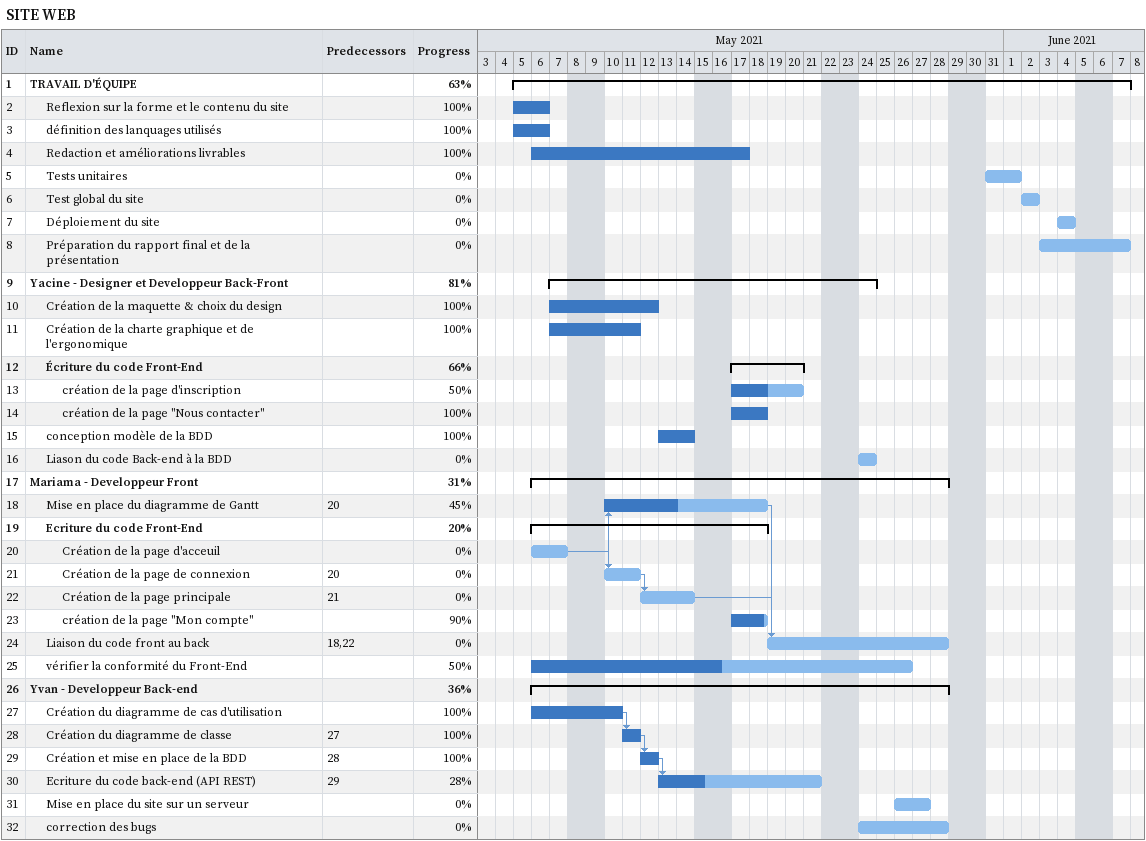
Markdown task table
SITE WEB

| ID | Level | Task | Start | Finish | Predecessors | % complete |
|---|---|---|---|---|---|---|
| 1 | 1 | **TRAVAIL D'ÉQUIPE** | 2021-05-05 | 2021-06-07 |  | 63 |
| 2 | 2 | Reflexion sur la forme et le contenu du site | 2021-05-05 | 2021-05-06 |  | 100 |
| 3 | 2 | définition des lanquages utilisés | 2021-05-05 | 2021-05-06 |  | 100 |
| 4 | 2 | Redaction et améliorations livrables | 2021-05-06 | 2021-05-17 |  | 100 |
| 5 | 2 | Tests unitaires | 2021-05-31 | 2021-06-01 |  | 0 |
| 6 | 2 | Test global du site | 2021-06-02 | 2021-06-02 |  | 0 |
| 7 | 2 | Déploiement du site | 2021-06-04 | 2021-06-04 |  | 0 |
| 8 | 2 | Préparation du rapport final et de la présentation | 2021-06-03 | 2021-06-07 |  | 0 |
| 9 | 1 | **Yacine - Designer et Developpeur Back-Front** | 2021-05-07 | 2021-05-24 |  | 81 |
| 10 | 2 | Création de la maquette & choix du design | 2021-05-07 | 2021-05-12 |  | 100 |
| 11 | 2 | Création de la charte graphique et de l'ergonomique | 2021-05-07 | 2021-05-11 |  | 100 |
| 12 | 2 | **Écriture du code Front-End** | 2021-05-17 | 2021-05-20 |  | 66 |
| 13 | 3 | création de la page d'inscription | 2021-05-17 | 2021-05-20 |  | 50 |
| 14 | 3 | création de la page "Nous contacter" | 2021-05-17 | 2021-05-18 |  | 100 |
| 15 | 2 | conception modèle de la BDD | 2021-05-13 | 2021-05-14 |  | 100 |
| 16 | 2 | Liason du code Back-end à la BDD | 2021-05-24 | 2021-05-24 |  | 0 |
| 17 | 1 | **Mariama - Developpeur Front** | 2021-05-06 | 2021-05-28 |  | 31 |
| 18 | 2 | Mise en place du diagramme de Gantt | 2021-05-10 | 2021-05-18 | 20 | 45 |
| 19 | 2 | **Ecriture du code Front-End** | 2021-05-06 | 2021-05-18 |  | 20 |
| 20 | 3 | Création de la page d'acceuil | 2021-05-06 | 2021-05-07 |  | 0 |
| 21 | 3 | Création de la page de connexion | 2021-05-10 | 2021-05-11 | 20 | 0 |
| 22 | 3 | Création de la page principale | 2021-05-12 | 2021-05-14 | 21 | 0 |
| 23 | 3 | création de la page "Mon compte" | 2021-05-17 | 2021-05-18 |  | 90 |
| 24 | 2 | Liaison du code front au back | 2021-05-19 | 2021-05-28 | 18, 22 | 0 |
| 25 | 2 | vérifier la conformité du Front-End | 2021-05-06 | 2021-05-26 |  | 50 |
| 26 | 1 | **Yvan - Developpeur Back-end** | 2021-05-06 | 2021-05-28 |  | 36 |
| 27 | 2 | Création du diagramme de cas d'utilisation | 2021-05-06 | 2021-05-10 |  | 100 |
| 28 | 2 | Création du diagramme de classe | 2021-05-11 | 2021-05-11 | 27 | 100 |
| 29 | 2 | Création et mise en place de la BDD | 2021-05-12 | 2021-05-12 | 28 | 100 |
| 30 | 2 | Ecriture du code back-end (API REST) | 2021-05-13 | 2021-05-21 | 29 | 28 |
| 31 | 2 | Mise en place du site sur un serveur | 2021-05-26 | 2021-05-27 |  | 0 |
| 32 | 2 | correction des bugs | 2021-05-24 | 2021-05-28 |  | 0 |
